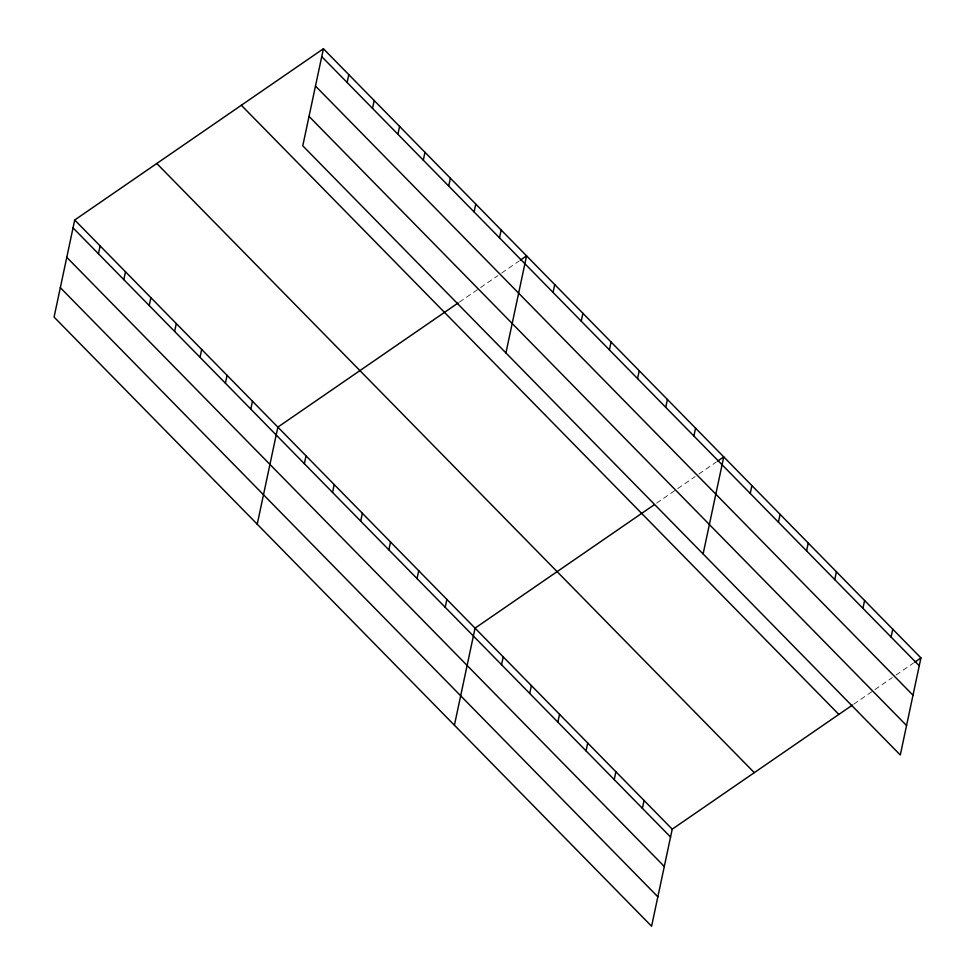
<?xml version="1.0" encoding="UTF-8"?>
<svg xmlns="http://www.w3.org/2000/svg" width="975" height="975" viewBox="0 0 975 975"><rect width="100%" height="100%" fill="white"/><g stroke="black" fill="none" stroke-linecap="round" stroke-linejoin="round"><path stroke-width="0.73" stroke-dasharray="4.88 3.66" d="M459.42 302.104L479.31 288.405M480.553 287.552L497.957 275.559M501.698 272.988L519.102 261.007M656.602 503.124L676.492 489.426M677.735 488.572L695.138 476.58M698.88 474.021L716.284 462.028M853.783 704.157L873.673 690.458M874.916 689.593L892.32 677.613M896.062 675.041L913.465 663.049"/><path stroke-width="1.46" d="M323.408 48.75L302.774 145.823L900.291 754.991L920.924 657.918L323.408 48.75L74.709 220.009L54.076 317.082L651.592 926.25L672.226 829.177L852.528 705.01M98.438 253.756L100.108 245.907M123.825 279.654L125.495 271.793M149.224 305.541L150.893 297.68M174.623 331.427L176.292 323.566M200.009 357.313L201.679 349.464M225.408 383.212L227.077 375.351M250.794 409.098L252.476 401.237M347.124 82.497L348.806 74.636M257.229 524.209L277.863 427.123L458.165 302.957M372.523 108.383L374.193 100.535M304.358 463.698L306.028 455.849M397.922 134.27L399.592 126.421M332.536 492.424L334.206 484.563M423.308 160.168L424.978 152.307M360.701 521.138L362.371 513.277M448.707 186.054L450.377 178.193M388.867 549.851L390.536 542.003M474.106 211.941L475.776 204.092M417.044 578.577L418.714 570.716M499.492 237.827L501.162 229.978M445.209 607.291L446.879 599.43M505.928 352.938L526.561 255.864L520.345 260.142M454.411 725.229L475.044 628.156L654.103 504.843M553.057 292.439L554.726 284.578M501.54 664.731L503.21 656.87M581.234 321.153L582.904 313.304M529.717 693.444L531.387 685.583M609.399 349.879L611.069 342.018M557.883 722.158L559.553 714.309M637.565 378.592L639.234 370.732M586.048 750.884L587.718 743.023M665.742 407.306L667.412 399.457M614.226 779.598L615.895 771.737M693.908 436.032L695.577 428.171M642.391 808.312L644.061 800.463M703.109 553.958L723.743 456.885L717.527 461.175M750.238 493.46L751.908 485.611M778.416 522.186L780.085 514.325M806.581 550.899L808.251 543.038M834.746 579.613L836.416 571.764M862.924 608.339L864.593 600.478M891.089 637.053L892.759 629.192M914.708 662.196L920.924 657.918M321.738 56.611L919.254 665.767M315.473 86.044L913.002 695.212M309.026 116.378L906.555 725.546M241.337 105.263L838.853 714.431M156.78 163.495L754.297 772.663M74.709 220.009L672.226 829.177M73.04 227.87L670.556 837.037M66.775 257.315L664.304 866.47M60.328 287.649L657.857 896.805"/></g></svg>
